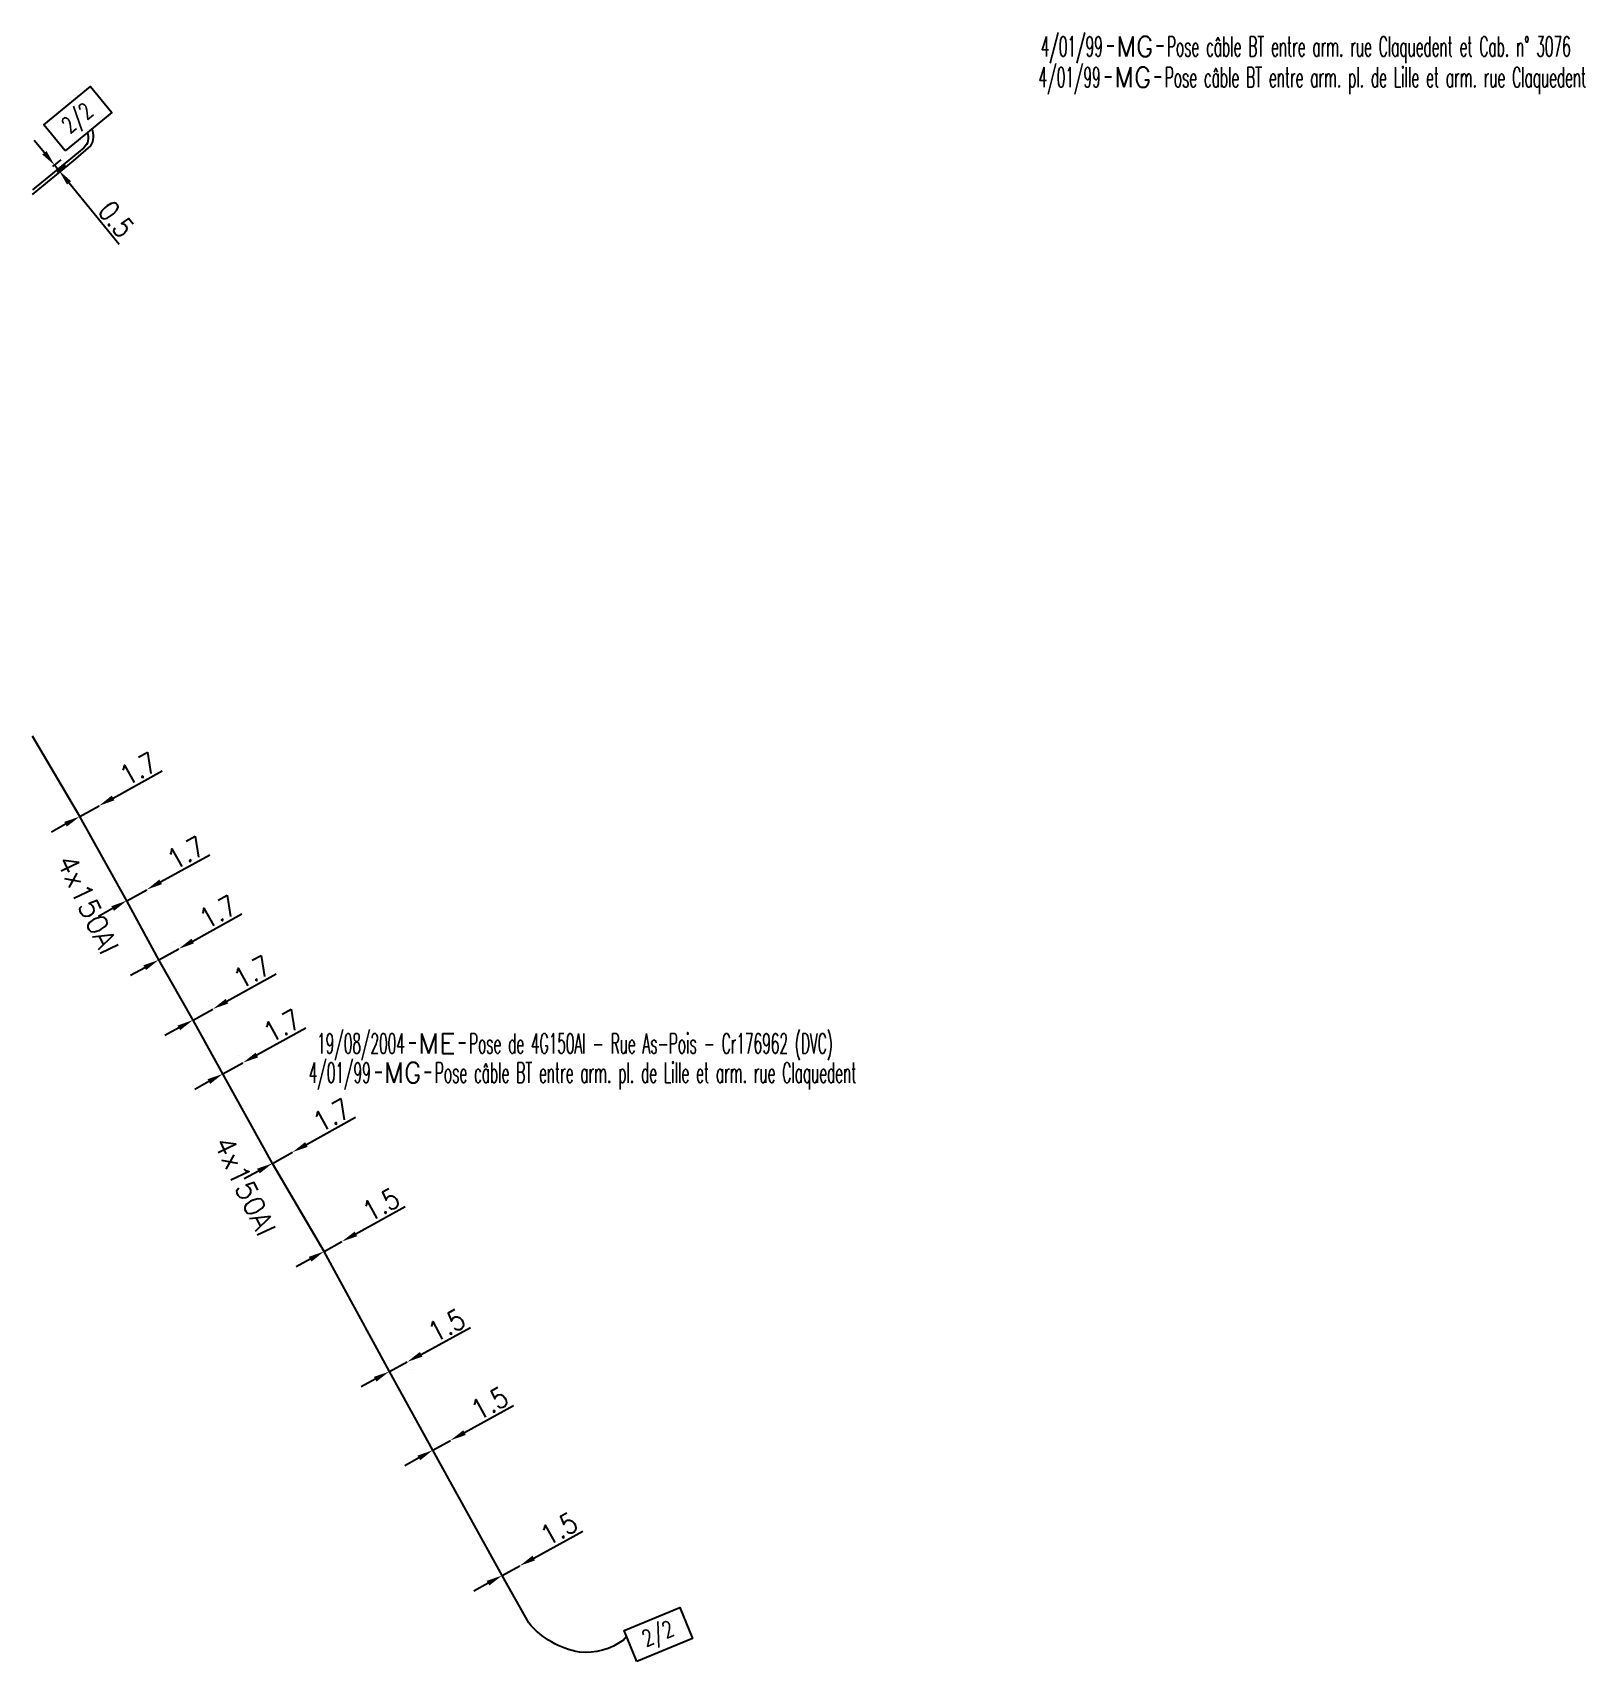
# Model space of a CAD drawing. Header units: millimetres. Extents: x 80000 to 81010, y 144000 to 145002.
# Drawn here: x 80000 to 80115.9, y 144449.6 to 144571.2 of the extents above; entities that cross this region are included whole.
import ezdxf
from ezdxf.enums import TextEntityAlignment as Align

# ---------------------------------------------------------------- set-up
doc = ezdxf.new("R2010")
doc.units = ezdxf.units.MM
doc.header["$PDMODE"] = 34
doc.linetypes.add('B_ST_AL', pattern=[2000, 1000, 1000])
doc.layers.get('0').update_dxf_attribs({"linetype": 'CONTINUOUS'})
doc.layers.get('Defpoints').update_dxf_attribs({"linetype": 'CONTINUOUS'})
for name, color, linetype in [('B_100', 3, 'CONTINUOUS'), ('B_310', 7, 'CONTINUOUS'), ('B_910', 7, 'CONTINUOUS')]:
    doc.layers.add(name, color=color, linetype=linetype)
doc.styles.add('M_ROMANS', font='ROMANS.shx', dxfattribs={"width": 0.75})
doc.styles.get("Standard").update_dxf_attribs({"font": 'romans.shx', "width": 0.85})
doc.dimstyles.get("Standard").update_dxf_attribs({"dimtxt": 1.5, "dimasz": 1.2, "dimexe": 0.625, "dimexo": 0.625, "dimgap": 0.25, "dimtad": 1, "dimdec": 1, "dimzin": 0, "dimdsep": 46, "dimtxsty": 'Standard', "dimcen": -0.5, "dimadec": 0, "dimazin": 0, "dimtfac": 1, "dimtdec": 1, "dimtmove": 0, "dimatfit": 3, "dimfxl": 0, "dimtolj": 1, "dimtzin": 0, "dimarcsym": 0})

# ---------------------------------------------------------------- blocks, each defined once
blk = doc.blocks.new('*D267')
at = {"layer": 'B_100', "color": 0, "linetype": 'Continuous', "lineweight": -2, "transparency": 16777216}
for p, q in [((80037.42, 144457.29), (80041.09, 144459.31)), ((80035.06, 144455.99), (80036.37, 144456.71)), ((80034.01, 144455.41), (80032.95, 144454.83))]:
    blk.add_line(p, q, dxfattribs=at)
at = {"layer": 'B_100', "color": 0, "linetype": 'Continuous', "transparency": 16777216}
for points in [[(80037.33, 144457.47), (80037.52, 144457.12), (80036.37, 144456.71)], [(80033.91, 144455.59), (80034.1, 144455.24), (80035.06, 144455.99)]]:
    blk.add_solid(points, dxfattribs=at)
at = {"layer": 'Defpoints', "color": 0, "linetype": 'Continuous', "transparency": 16777216}
for p in [(80036.37, 144456.71), (80036.37, 144456.71), (80035.06, 144455.99)]:
    blk.add_point(p, dxfattribs=at)
at = {"layer": 'B_100', "color": 0, "linetype": 'Continuous', "transparency": 16777216, "insert": (80039.3, 144459.47), "char_height": 1.5, "attachment_point": 5, "rotation": 28.805}
blk.add_mtext('\\A1;1.5', dxfattribs=at)
blk = doc.blocks.new('*D268')
at = {"layer": 'B_100', "color": 0, "linetype": 'Continuous', "lineweight": -2, "transparency": 16777216}
for p, q in [((80032.25, 144466.66), (80035.92, 144468.69)), ((80029.89, 144465.35), (80031.2, 144466.08)), ((80028.84, 144464.77), (80027.79, 144464.19))]:
    blk.add_line(p, q, dxfattribs=at)
at = {"layer": 'B_100', "color": 0, "linetype": 'Continuous', "transparency": 16777216}
for points in [[(80032.16, 144466.83), (80032.35, 144466.48), (80031.2, 144466.08)], [(80028.74, 144464.94), (80028.94, 144464.59), (80029.89, 144465.35)]]:
    blk.add_solid(points, dxfattribs=at)
at = {"layer": 'Defpoints', "color": 0, "linetype": 'Continuous', "transparency": 16777216}
for p in [(80031.2, 144466.08), (80031.2, 144466.08), (80029.89, 144465.35)]:
    blk.add_point(p, dxfattribs=at)
at = {"layer": 'B_100', "color": 0, "linetype": 'Continuous', "transparency": 16777216, "insert": (80034.13, 144468.84), "char_height": 1.5, "attachment_point": 5, "rotation": 28.9629}
blk.add_mtext('\\A1;1.5', dxfattribs=at)
blk = doc.blocks.new('*D269')
at = {"layer": 'B_100', "color": 0, "linetype": 'Continuous', "lineweight": -2, "transparency": 16777216}
for p, q in [((80029.02, 144472.5), (80032.7, 144474.5)), ((80026.64, 144471.22), (80027.96, 144471.93)), ((80028.26, 144471.38), (80028.26, 144471.38)), ((80025.59, 144470.64), (80024.53, 144470.07)), ((80026.94, 144470.67), (80026.94, 144470.67))]:
    blk.add_line(p, q, dxfattribs=at)
at = {"layer": 'B_100', "color": 0, "linetype": 'Continuous', "transparency": 16777216}
for points in [[(80028.92, 144472.68), (80029.11, 144472.33), (80027.96, 144471.93)], [(80025.49, 144470.82), (80025.68, 144470.47), (80026.64, 144471.22)]]:
    blk.add_solid(points, dxfattribs=at)
at = {"layer": 'Defpoints', "color": 0, "linetype": 'Continuous', "transparency": 16777216}
for p in [(80026.64, 144471.22), (80027.96, 144471.93), (80027.96, 144471.93)]:
    blk.add_point(p, dxfattribs=at)
at = {"layer": 'B_100', "color": 0, "linetype": 'Continuous', "transparency": 16777216, "insert": (80030.91, 144474.66), "char_height": 1.5, "attachment_point": 5, "rotation": 28.4499}
blk.add_mtext('\\A1;1.5', dxfattribs=at)
blk = doc.blocks.new('*D270')
at = {"layer": 'B_100', "color": 0, "linetype": 'Continuous', "lineweight": -2, "transparency": 16777216}
for p, q in [((80024.14, 144481.5), (80027.81, 144483.53)), ((80021.78, 144480.19), (80023.09, 144480.92)), ((80020.73, 144479.61), (80019.68, 144479.03))]:
    blk.add_line(p, q, dxfattribs=at)
at = {"layer": 'B_100', "color": 0, "linetype": 'Continuous', "transparency": 16777216}
for points in [[(80024.05, 144481.67), (80024.24, 144481.32), (80023.09, 144480.92)], [(80020.63, 144479.78), (80020.83, 144479.43), (80021.78, 144480.19)]]:
    blk.add_solid(points, dxfattribs=at)
at = {"layer": 'Defpoints', "color": 0, "linetype": 'Continuous', "transparency": 16777216}
for p in [(80023.09, 144480.92), (80023.09, 144480.92), (80021.78, 144480.19)]:
    blk.add_point(p, dxfattribs=at)
at = {"layer": 'B_100', "color": 0, "linetype": 'Continuous', "transparency": 16777216, "insert": (80026.02, 144483.68), "char_height": 1.5, "attachment_point": 5, "rotation": 28.9953}
blk.add_mtext('\\A1;1.5', dxfattribs=at)
blk = doc.blocks.new('*D271')
at = {"layer": 'B_100', "color": 0, "linetype": 'Continuous', "lineweight": -2, "transparency": 16777216}
for p, q in [((80020.45, 144488.17), (80024.11, 144490.2)), ((80019.09, 144488.13), (80019.09, 144488.13)), ((80017.61, 144487.31), (80017.61, 144487.31)), ((80017.91, 144486.76), (80019.4, 144487.59)), ((80016.86, 144486.18), (80015.81, 144485.6))]:
    blk.add_line(p, q, dxfattribs=at)
at = {"layer": 'B_100', "color": 0, "linetype": 'Continuous', "transparency": 16777216}
for points in [[(80020.35, 144488.34), (80020.54, 144487.99), (80019.4, 144487.59)], [(80016.76, 144486.36), (80016.96, 144486.01), (80017.91, 144486.76)]]:
    blk.add_solid(points, dxfattribs=at)
at = {"layer": 'Defpoints', "color": 0, "linetype": 'Continuous', "transparency": 16777216}
for p in [(80017.91, 144486.76), (80019.4, 144487.59), (80019.4, 144487.59)]:
    blk.add_point(p, dxfattribs=at)
at = {"layer": 'B_100', "color": 0, "linetype": 'Continuous', "transparency": 16777216, "insert": (80022.32, 144490.35), "char_height": 1.5, "attachment_point": 5, "rotation": 28.9953}
blk.add_mtext('\\A1;1.7', dxfattribs=at)
blk = doc.blocks.new('*D272')
at = {"layer": 'B_100', "color": 0, "linetype": 'Continuous', "lineweight": -2, "transparency": 16777216}
for p, q in [((80016.74, 144494.85), (80020.41, 144496.88)), ((80013.91, 144493.99), (80013.91, 144493.99)), ((80014.21, 144493.44), (80015.7, 144494.27)), ((80015.39, 144494.81), (80015.39, 144494.81)), ((80013.16, 144492.86), (80012.11, 144492.28))]:
    blk.add_line(p, q, dxfattribs=at)
at = {"layer": 'B_100', "color": 0, "linetype": 'Continuous', "transparency": 16777216}
for points in [[(80016.65, 144495.02), (80016.84, 144494.67), (80015.7, 144494.27)], [(80013.06, 144493.04), (80013.26, 144492.69), (80014.21, 144493.44)]]:
    blk.add_solid(points, dxfattribs=at)
at = {"layer": 'Defpoints', "color": 0, "linetype": 'Continuous', "transparency": 16777216}
for p in [(80015.7, 144494.27), (80015.7, 144494.27), (80014.21, 144493.44)]:
    blk.add_point(p, dxfattribs=at)
at = {"layer": 'B_100', "color": 0, "linetype": 'Continuous', "transparency": 16777216, "insert": (80018.62, 144497.03), "char_height": 1.5, "attachment_point": 5, "rotation": 28.9953}
blk.add_mtext('\\A1;1.7', dxfattribs=at)
blk = doc.blocks.new('*D273')
at = {"layer": 'B_100', "color": 0, "linetype": 'Continuous', "lineweight": -2, "transparency": 16777216}
for p, q in [((80014.51, 144498.87), (80018.18, 144500.9)), ((80013.16, 144498.83), (80013.16, 144498.83)), ((80011.67, 144498.01), (80011.67, 144498.01)), ((80011.98, 144497.46), (80013.46, 144498.28)), ((80010.93, 144496.88), (80009.88, 144496.3))]:
    blk.add_line(p, q, dxfattribs=at)
at = {"layer": 'B_100', "color": 0, "linetype": 'Continuous', "transparency": 16777216}
for points in [[(80014.42, 144499.04), (80014.61, 144498.69), (80013.46, 144498.28)], [(80010.83, 144497.05), (80011.02, 144496.7), (80011.98, 144497.46)]]:
    blk.add_solid(points, dxfattribs=at)
at = {"layer": 'Defpoints', "color": 0, "linetype": 'Continuous', "transparency": 16777216}
for p in [(80013.46, 144498.28), (80013.46, 144498.28), (80011.98, 144497.46)]:
    blk.add_point(p, dxfattribs=at)
at = {"layer": 'B_100', "color": 0, "linetype": 'Continuous', "transparency": 16777216, "insert": (80016.38, 144501.05), "char_height": 1.5, "attachment_point": 5, "rotation": 28.9953}
blk.add_mtext('\\A1;1.7', dxfattribs=at)
blk = doc.blocks.new('*D274')
at = {"layer": 'B_100', "color": 0, "linetype": 'Continuous', "lineweight": -2, "transparency": 16777216}
for p, q in [((80011.96, 144503.35), (80015.62, 144505.38)), ((80009.12, 144502.49), (80009.12, 144502.49)), ((80009.42, 144501.95), (80010.91, 144502.77)), ((80010.6, 144503.32), (80010.6, 144503.32)), ((80008.37, 144501.36), (80007.32, 144500.78))]:
    blk.add_line(p, q, dxfattribs=at)
at = {"layer": 'B_100', "color": 0, "linetype": 'Continuous', "transparency": 16777216}
for points in [[(80011.86, 144503.53), (80012.05, 144503.18), (80010.91, 144502.77)], [(80008.27, 144501.54), (80008.47, 144501.19), (80009.42, 144501.95)]]:
    blk.add_solid(points, dxfattribs=at)
at = {"layer": 'Defpoints', "color": 0, "linetype": 'Continuous', "transparency": 16777216}
for p in [(80010.91, 144502.77), (80010.91, 144502.77), (80009.42, 144501.95)]:
    blk.add_point(p, dxfattribs=at)
at = {"layer": 'B_100', "color": 0, "linetype": 'Continuous', "transparency": 16777216, "insert": (80013.83, 144505.53), "char_height": 1.5, "attachment_point": 5, "rotation": 28.9953}
blk.add_mtext('\\A1;1.7', dxfattribs=at)
blk = doc.blocks.new('*D275')
at = {"layer": 'B_100', "color": 0, "linetype": 'Continuous', "lineweight": -2, "transparency": 16777216}
for p, q in [((80009.56, 144507.77), (80013.23, 144509.8)), ((80008.21, 144507.74), (80008.21, 144507.74)), ((80006.73, 144506.91), (80006.73, 144506.91)), ((80007.03, 144506.37), (80008.52, 144507.19)), ((80005.98, 144505.79), (80004.93, 144505.2))]:
    blk.add_line(p, q, dxfattribs=at)
at = {"layer": 'B_100', "color": 0, "linetype": 'Continuous', "transparency": 16777216}
for points in [[(80009.47, 144507.95), (80009.66, 144507.6), (80008.52, 144507.19)], [(80005.88, 144505.96), (80006.08, 144505.61), (80007.03, 144506.37)]]:
    blk.add_solid(points, dxfattribs=at)
at = {"layer": 'Defpoints', "color": 0, "linetype": 'Continuous', "transparency": 16777216}
for p in [(80007.03, 144506.37), (80008.52, 144507.19), (80008.52, 144507.19)]:
    blk.add_point(p, dxfattribs=at)
at = {"layer": 'B_100', "color": 0, "linetype": 'Continuous', "transparency": 16777216, "insert": (80011.44, 144509.95), "char_height": 1.5, "attachment_point": 5, "rotation": 28.9953}
blk.add_mtext('\\A1;1.7', dxfattribs=at)
blk = doc.blocks.new('*D276')
at = {"layer": 'B_100', "color": 0, "linetype": 'Continuous', "lineweight": -2, "transparency": 16777216}
for p, q in [((80006.01, 144514.03), (80009.68, 144516.06)), ((80003.52, 144512.65), (80004.96, 144513.45)), ((80002.47, 144512.07), (80001.42, 144511.49))]:
    blk.add_line(p, q, dxfattribs=at)
at = {"layer": 'B_100', "color": 0, "linetype": 'Continuous', "transparency": 16777216}
for points in [[(80005.91, 144514.21), (80006.11, 144513.86), (80004.96, 144513.45)], [(80002.37, 144512.25), (80002.56, 144511.9), (80003.52, 144512.65)]]:
    blk.add_solid(points, dxfattribs=at)
at = {"layer": 'Defpoints', "color": 0, "linetype": 'Continuous', "transparency": 16777216}
for p in [(80004.96, 144513.45), (80004.96, 144513.45), (80003.52, 144512.65)]:
    blk.add_point(p, dxfattribs=at)
at = {"layer": 'B_100', "color": 0, "linetype": 'Continuous', "transparency": 16777216, "insert": (80007.89, 144516.21), "char_height": 1.5, "attachment_point": 5, "rotation": 28.9026}
blk.add_mtext('\\A1;1.7', dxfattribs=at)
blk = doc.blocks.new('*D277')
at = {"layer": 'B_100', "color": 0, "linetype": 'Continuous', "lineweight": -2, "transparency": 16777216}
for p, q in [((80000.89, 144562.2), (80000.13, 144563.13)), ((80001.52, 144561.17), (80002.13, 144561.67)), ((80001.65, 144561.27), (80001.97, 144560.88)), ((80001.84, 144560.78), (80002.45, 144561.28)), ((80002.73, 144559.95), (80006.47, 144555.38))]:
    blk.add_line(p, q, dxfattribs=at)
at = {"layer": 'B_100', "color": 0, "linetype": 'Continuous', "transparency": 16777216}
for points in [[(80001.04, 144562.33), (80000.73, 144562.07), (80001.65, 144561.27)], [(80002.88, 144560.08), (80002.57, 144559.83), (80001.97, 144560.88)]]:
    blk.add_solid(points, dxfattribs=at)
at = {"layer": 'Defpoints', "color": 0, "linetype": 'Continuous', "transparency": 16777216}
for p in [(80001.65, 144561.27), (80001.04, 144560.77), (80001.36, 144560.39)]:
    blk.add_point(p, dxfattribs=at)
at = {"layer": 'B_100', "color": 0, "linetype": 'Continuous', "transparency": 16777216, "insert": (80006.24, 144557.24), "char_height": 1.5, "attachment_point": 5, "rotation": 309.2602}
blk.add_mtext('\\A1;0.5', dxfattribs=at)
blk = doc.blocks.new('GIS_MODF')
at = {"color": 0, "linetype": 'Continuous', "flags": 128}
for points in [[(-2.18, -0.01), (-1.68, -0.01)], [(1.52, -0.01), (2.02, -0.01)]]:
    blk.add_lwpolyline(points, dxfattribs=at)
at = {"color": 0, "linetype": 'Continuous', "width": 0.5}
blk.add_attdef('DATE', text='', height=1.5, dxfattribs=at).set_placement((-2.5, -0.8), align=Align.RIGHT)
at = {"color": 0, "linetype": 'Continuous', "width": 1.771291}
blk.add_attdef('USER', text='', height=1.5, dxfattribs=at).set_placement((-1.51, -0.8), (1.28, -0.8), align=Align.FIT)
at = {"color": 0, "linetype": 'Continuous', "width": 0.5}
blk.add_attdef('DESC', (2.29, -0.8), '', height=1.5, dxfattribs=at)
blk = doc.blocks.new('B_310_02')
at = {"color": 0, "linetype": 'Continuous', "flags": 128}
blk.add_lwpolyline([(-2.25, -1.25), (-2.25, 1.25), (2.25, 1.25), (2.25, -1.25)], close=True, dxfattribs=at)
at = {"color": 0, "linetype": 'Continuous', "style": 'M_ROMANS', "width": 0.75}
blk.add_text('2/2', height=1.2, dxfattribs=at).set_placement((0, 0), align=Align.MIDDLE)
at = {"color": 0, "linetype": 'Continuous', "style": 'M_ROMANS', "width": 0.75, "flags": 3}
for tag, p in [('DEF_LEG', (0, -5)), ('DEF_COUP', (0, -7.5)), ('DEF_TYPE', (0, -10))]:
    blk.add_attdef(tag, text='', height=1.2, dxfattribs=at).set_placement(p, align=Align.MIDDLE)

msp = doc.modelspace()

# ---------------------------------------------------------------- linework, layer by layer
at = {"layer": 'B_100', "linetype": 'B_ST_AL'}
for points in [[(80000, 144559.09), (80003.05, 144561.59), (80004.35, 144562.73, 0.249123), (80004.43, 144564, 0.249123)], [(80004.09, 144563.72, -0.303619), (80003.83, 144562.57), (80002.98, 144561.87), (80000, 144559.43)], [(80044.35, 144451.43), (80044.12, 144451.17, -0.182394), (80040.83, 144450.26, -0.173762), (80037.05, 144452.45), (80035.06, 144455.99), (80029.89, 144465.35), (80026.64, 144471.22), (80021.78, 144480.19), (80017.91, 144486.76), (80014.21, 144493.44), (80011.98, 144497.46), (80009.42, 144501.95), (80007.03, 144506.37), (80003.52, 144512.65), (80000, 144518.65)]]:
    msp.add_lwpolyline(points, format="xyb", dxfattribs=at)

# ---------------------------------------------------------------- block references
at = {"layer": 'B_100', "linetype": 'Continuous'}
ref = msp.add_blockref('GIS_MODF', (80082.41, 144570.19), dxfattribs=at)
ref.add_attrib('DATE', '4/01/99', dxfattribs={"layer": '0', "color": 0, "linetype": 'B_ST_AL', "height": 1.5, "width": 0.5}).set_placement((80079.91, 144569.39), align=Align.RIGHT)
ref.add_attrib('USER', 'MG', dxfattribs={"layer": '0', "color": 0, "linetype": 'B_ST_AL', "height": 1.5, "width": 0.927819}).set_placement((80080.9, 144569.39), (80083.69, 144569.39), align=Align.FIT)
ref.add_attrib('DESC', 'Pose câble BT entre arm. rue Claquedent et Cab. n%%d 3076', (80084.7, 144569.39), dxfattribs={"layer": '0', "color": 0, "linetype": 'B_ST_AL', "height": 1.5, "width": 0.5})
ref = msp.add_blockref('GIS_MODF', (80082.25, 144567.89), dxfattribs=at)
ref.add_attrib('DATE', '4/01/99', dxfattribs={"layer": '0', "color": 0, "linetype": 'B_ST_AL', "height": 1.5, "width": 0.5}).set_placement((80079.75, 144567.09), align=Align.RIGHT)
ref.add_attrib('USER', 'MG', dxfattribs={"layer": '0', "color": 0, "linetype": 'B_ST_AL', "height": 1.5, "width": 0.927819}).set_placement((80080.75, 144567.09), (80083.53, 144567.09), align=Align.FIT)
ref.add_attrib('DESC', 'Pose câble BT entre arm. pl. de Lille et arm. rue Claquedent', (80084.54, 144567.09), dxfattribs={"layer": '0', "color": 0, "linetype": 'B_ST_AL', "height": 1.5, "width": 0.5})
ref = msp.add_blockref('GIS_MODF', (80027.75, 144493.58), dxfattribs=at)
ref.add_attrib('DATE', '4/01/99', dxfattribs={"layer": '0', "color": 0, "linetype": 'B_ST_AL', "height": 1.5, "width": 0.5}).set_placement((80025.25, 144492.78), align=Align.RIGHT)
ref.add_attrib('USER', 'MG', dxfattribs={"layer": '0', "color": 0, "linetype": 'B_ST_AL', "height": 1.5, "width": 0.927819}).set_placement((80026.24, 144492.78), (80029.03, 144492.78), align=Align.FIT)
ref.add_attrib('DESC', 'Pose câble BT entre arm. pl. de Lille et arm. rue Claquedent', (80030.04, 144492.78), dxfattribs={"layer": '0', "color": 0, "linetype": 'B_ST_AL', "height": 1.5, "width": 0.5})
at = {"layer": 'B_310', "linetype": 'ByBlock'}
for p, rotation in [((80003.38, 144564.75), 39.51662285831502), ((80046.72, 144451.59), 22.55494465142933)]:
    msp.add_blockref('B_310_02', p, dxfattribs=dict(at, rotation=rotation))
at = {"layer": 'B_910', "linetype": 'Continuous'}
ref = msp.add_blockref('GIS_MODF', (80030.3, 144495.76), dxfattribs=at)
ref.add_attrib('DATE', '19/08/2004', dxfattribs={"layer": '0', "color": 0, "linetype": 'Continuous', "height": 1.5, "width": 0.5}).set_placement((80027.8, 144494.96), align=Align.RIGHT)
ref.add_attrib('USER', 'ME', dxfattribs={"layer": '0', "color": 0, "linetype": 'Continuous', "height": 1.5, "width": 0.950449}).set_placement((80028.79, 144494.96), (80031.58, 144494.96), align=Align.FIT)
ref.add_attrib('DESC', 'Pose de 4G150Al - Rue As-Pois - Cr176962 (DVC)', (80032.59, 144494.96), dxfattribs={"layer": '0', "color": 0, "linetype": 'Continuous', "height": 1.5, "width": 0.5})

# ---------------------------------------------------------------- texts
at = {"layer": 'B_100', "linetype": 'Continuous'}
for p in [(80004.14, 144506.08), (80015.86, 144485.05)]:
    msp.add_text('4x150Al', height=1.5, rotation=295.3597, dxfattribs=at).set_placement(p, align=Align.MIDDLE)

# ---------------------------------------------------------------- dimensions: what is measured, and where the dimension line sits
dim = msp.add_linear_dim(base=(80001.65, 144561.27), p1=(80001.36, 144560.39), p2=(80001.04, 144560.77), angle=129.2602, text='0.5', dimstyle='Standard', dxfattribs=at)
dim.commit()
dim.dimension.update_dxf_attribs({"geometry": '*D277', "text_midpoint": (80005.46, 144556.61), "dimtype": 160})
for p1, p2, picture, middle in [((80003.52, 144512.65), (80004.96, 144513.45), '*D276', (80007.89, 144516.21)), ((80007.03, 144506.37), (80008.52, 144507.19), '*D275', (80011.44, 144509.95)), ((80009.42, 144501.95), (80010.91, 144502.77), '*D274', (80013.83, 144505.53)), ((80011.98, 144497.46), (80013.46, 144498.28), '*D273', (80016.38, 144501.05)), ((80014.21, 144493.44), (80015.7, 144494.27), '*D272', (80018.62, 144497.03)), ((80017.91, 144486.76), (80019.4, 144487.59), '*D271', (80022.32, 144490.35)), ((80021.78, 144480.19), (80023.09, 144480.92), '*D270', (80026.02, 144483.68)), ((80026.64, 144471.22), (80027.96, 144471.93), '*D269', (80030.91, 144474.66)), ((80029.89, 144465.35), (80031.2, 144466.08), '*D268', (80034.13, 144468.84)), ((80035.06, 144455.99), (80036.37, 144456.71), '*D267', (80039.3, 144459.47))]:
    dim = msp.add_aligned_dim(p1=p1, p2=p2, distance=0, dimstyle='Standard', dxfattribs=at)
    dim.commit()
    dim.dimension.update_dxf_attribs({"geometry": picture, "text_midpoint": middle})

doc.saveas('drawing.dxf')
